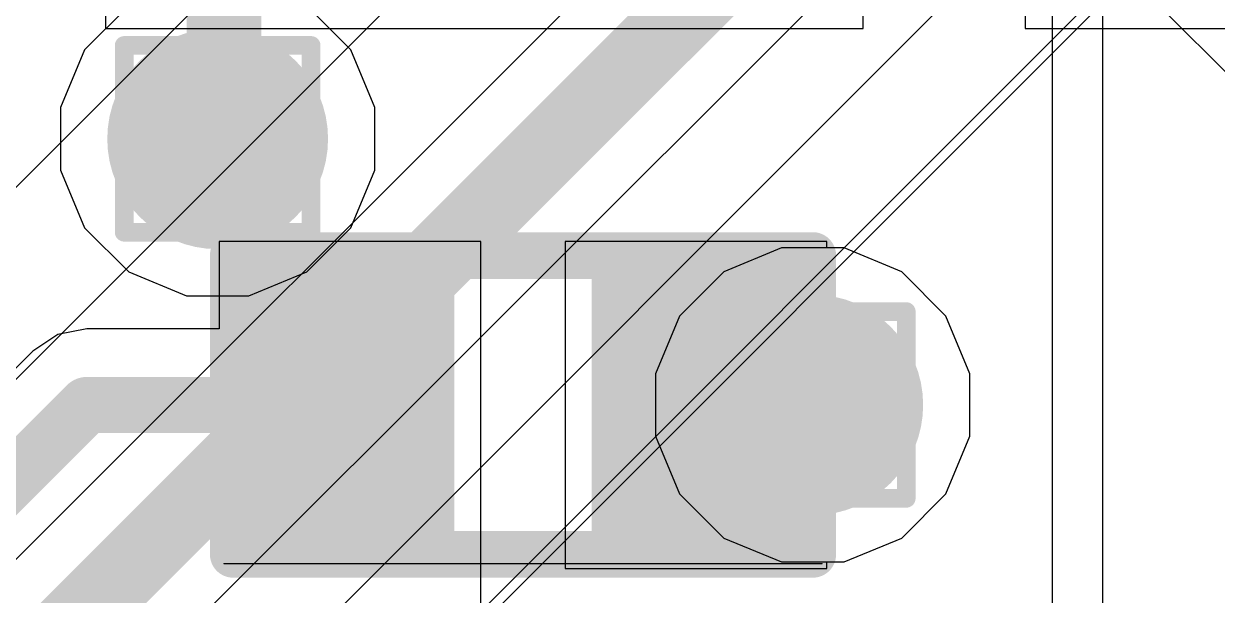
# Model space of a CAD drawing. Header units: inches. Extents: x -6 to 5433, y -4 to 5447.
# Drawn here: x 15.06 to 18.302, y 23.378 to 24.931 of the extents above; entities that cross this region are included whole.
import ezdxf

# ---------------------------------------------------------------- set-up
doc = ezdxf.new("R2010")
doc.units = ezdxf.units.IN
for name, color, linetype in [('Bottom Layer', 5, 'Continuous'), ('Bottom Overlay', 54, 'Continuous'), ('Bottom Paste', 16, 'Continuous'), ('Bottom Solder', 6, 'Continuous'), ('Drill Drawing', 1, 'Continuous'), ('Ground', 16, 'Continuous'), ('Power', 76, 'Continuous'), ('Top Layer', 1, 'Continuous'), ('Top Solder', 216, 'Continuous'), ('Via Holes', 16, 'Continuous')]:
    doc.layers.add(name, color=color, linetype=linetype)

msp = doc.modelspace()

# ---------------------------------------------------------------- hatches: boundary and pattern name
at = {"layer": 'Bottom Layer'}
h = msp.add_hatch(color=5, dxfattribs=at)
edge = h.paths.add_edge_path()
edge.add_arc((15.5862, 24.6187), 0.3, 0, 360)
for points in [[(15.7176, 23.5775), (15.7176, 24.2125), (16.1748, 24.2125), (16.1748, 23.5775)], [(16.6574, 23.5775), (16.6574, 24.2125), (17.1146, 24.2125), (17.1146, 23.5775)]]:
    msp.add_hatch(color=5, dxfattribs=at).paths.add_polyline_path(points)
h = msp.add_hatch(color=5, dxfattribs=at)
edge = h.paths.add_edge_path()
edge.add_arc((17.2035, 23.895), 0.3, 0, 360)
at = {"layer": 'Bottom Paste'}
for points in [[(15.7176, 23.5775), (15.7176, 24.2125), (16.1748, 24.2125), (16.1748, 23.5775)], [(16.6574, 23.5775), (16.6574, 24.2125), (17.1146, 24.2125), (17.1146, 23.5775)]]:
    msp.add_hatch(color=16, dxfattribs=at).paths.add_polyline_path(points)
at = {"layer": 'Bottom Solder'}
for points in [[(15.6626, 23.5224), (15.6626, 24.2675), (16.2298, 24.2675), (16.2298, 23.5224)], [(16.6024, 23.5224), (16.6024, 24.2675), (17.1696, 24.2675), (17.1696, 23.5224)]]:
    msp.add_hatch(color=6, dxfattribs=at).paths.add_polyline_path(points)
at = {"layer": 'Ground'}
h = msp.add_hatch(color=16, dxfattribs=at)
edge = h.paths.add_edge_path()
edge.add_arc((15.5862, 24.6187), 0.3, 0, 360)
h = msp.add_hatch(color=16, dxfattribs=at)
edge = h.paths.add_edge_path()
edge.add_arc((17.2035, 23.895), 0.3, 0, 360)
at = {"layer": 'Power'}
h = msp.add_hatch(color=76, dxfattribs=at)
edge = h.paths.add_edge_path()
edge.add_arc((15.5862, 24.6187), 0.3, 0, 360)
h = msp.add_hatch(color=76, dxfattribs=at)
edge = h.paths.add_edge_path()
edge.add_arc((17.2035, 23.895), 0.3, 0, 360)
at = {"layer": 'Top Layer'}
h = msp.add_hatch(color=1, dxfattribs=at)
edge = h.paths.add_edge_path()
edge.add_arc((15.5862, 24.6187), 0.3, 0, 360)
h = msp.add_hatch(color=1, dxfattribs=at)
edge = h.paths.add_edge_path()
edge.add_arc((17.2035, 23.895), 0.3, 0, 360)
at = {"layer": 'Via Holes'}
h = msp.add_hatch(color=7, dxfattribs=at)
edge = h.paths.add_edge_path()
edge.add_arc((15.5862, 24.6187), 0.15, 0, 360)
h = msp.add_hatch(color=7, dxfattribs=at)
edge = h.paths.add_edge_path()
edge.add_arc((17.2035, 23.895), 0.15, 0, 360)

# ---------------------------------------------------------------- linework, layer by layer
at = {"layer": 'Bottom Layer'}
for p, q in [((14.7961, 28.3296), (18.4581, 24.6675)), ((16.3018, 24.3395), (15.5906, 24.3395)), ((15.5906, 24.3395), (15.5906, 24.1021)), ((16.3018, 23.4505), (16.3018, 24.3395)), ((17.2416, 24.3395), (16.5304, 24.3395)), ((16.5304, 24.3395), (16.5304, 23.4505)), ((17.2416, 24.322), (17.2416, 24.3395)), ((17.2884, 24.322), (17.2416, 24.322)), ((17.4454, 24.2569), (17.2884, 24.322)), ((17.5655, 24.1368), (17.4454, 24.2569)), ((17.6305, 23.9799), (17.5655, 24.1368)), ((15.2307, 24.1021), (15.1514, 24.0864)), ((15.5906, 24.1021), (15.2307, 24.1021)), ((15.1514, 24.0864), (15.0842, 24.0415)), ((15.0842, 24.0414), (14.8171, 23.7744)), ((15.0842, 24.0415), (15.0842, 24.0414)), ((17.6305, 23.81), (17.6305, 23.9799)), ((17.5655, 23.6531), (17.6305, 23.81)), ((17.4454, 23.533), (17.5655, 23.6531)), ((17.2884, 23.468), (17.4454, 23.533)), ((16.3018, 23.3514), (16.3018, 23.4505)), ((16.3018, 23.4505), (16.3018, 23.4505)), ((16.5304, 23.4505), (17.2416, 23.4505)), ((17.2416, 23.4505), (17.2416, 23.468)), ((17.2416, 23.468), (17.2884, 23.468))]:
    msp.add_line(p, q, dxfattribs=at)
for points in [[(15.6033, 24.6358, 0.2032, 0.2032, 0), (15.6033, 26.0336, 0.2032, 0.2032, 0)], [(15.6587, 24.6912, 0.2032, 0.2032, 0), (15.6587, 24.7602, 0.2032, 0.2032, 0)], [(15.6033, 24.6358, 0.2032, 0.2032, 0), (15.6587, 24.6912, 0.2032, 0.2032, 0)], [(15.5862, 24.6187, 0.2032, 0.2032, 0), (15.6033, 24.6358, 0.2032, 0.2032, 0)], [(16.886, 23.895, 0.254, 0.254, 0), (17.2035, 23.895, 0.254, 0.254, 0)], [(13.7426, 22.4069, 0.1524, 0.1524, 0), (15.2307, 23.895, 0.1524, 0.1524, 0)], [(15.2307, 23.895, 0.1524, 0.1524, 0), (15.9065, 23.895, 0.1524, 0.1524, 0)]]:
    msp.add_lwpolyline(points, format="xyseb", dxfattribs=at)
for points in [[(15.6079, 24.7602, 0.1016, 0.1016, 1), (15.7095, 24.7602, 0.1016, 0.1016, 1)], [(15.6079, 24.6912, 0.1016, 0.1016, 1), (15.7095, 24.6912, 0.1016, 0.1016, 1)], [(15.6079, 24.6912, 0.1016, 0.1016, 1), (15.7095, 24.6912, 0.1016, 0.1016, 1)], [(15.5354, 24.6187, 0.1016, 0.1016, 1), (15.637, 24.6187, 0.1016, 0.1016, 1)], [(15.5525, 24.6358, 0.1016, 0.1016, 1), (15.6541, 24.6358, 0.1016, 0.1016, 1)], [(15.5525, 24.6358, 0.1016, 0.1016, 1), (15.6541, 24.6358, 0.1016, 0.1016, 1)], [(15.5525, 24.6358, 0.1016, 0.1016, 1), (15.6541, 24.6358, 0.1016, 0.1016, 1)], [(16.8225, 23.895, 0.127, 0.127, 1), (16.9495, 23.895, 0.127, 0.127, 1)], [(17.14, 23.895, 0.127, 0.127, 1), (17.267, 23.895, 0.127, 0.127, 1)], [(15.1926, 23.895, 0.0762, 0.0762, 1), (15.2688, 23.895, 0.0762, 0.0762, 1)], [(15.1926, 23.895, 0.0762, 0.0762, 1), (15.2688, 23.895, 0.0762, 0.0762, 1)], [(15.8684, 23.895, 0.0762, 0.0762, 1), (15.9446, 23.895, 0.0762, 0.0762, 1)]]:
    msp.add_lwpolyline(points, format="xyseb", close=True, dxfattribs=at)
at = {"layer": 'Bottom Overlay'}
for points in [[(15.6287, 24.3014, 0.127, 0.127, 0), (17.2035, 24.3014, 0.127, 0.127, 0)], [(15.6287, 23.4886, 0.127, 0.127, 0), (15.6287, 24.3014, 0.127, 0.127, 0)], [(17.2035, 23.4886, 0.127, 0.127, 0), (17.2035, 24.3014, 0.127, 0.127, 0)], [(15.6287, 23.4886, 0.127, 0.127, 0), (17.2035, 23.4886, 0.127, 0.127, 0)], [(15.6033, 23.4632, 0.00323, 0.00323, 0), (17.2289, 23.4632, 0.00323, 0.00323, 0)]]:
    msp.add_lwpolyline(points, format="xyseb", dxfattribs=at)
for points in [[(15.5969, 24.3014, 0.0635, 0.0635, 1), (15.6604, 24.3014, 0.0635, 0.0635, 1)], [(15.5969, 24.3014, 0.0635, 0.0635, 1), (15.6604, 24.3014, 0.0635, 0.0635, 1)], [(17.1717, 24.3014, 0.0635, 0.0635, 1), (17.2352, 24.3014, 0.0635, 0.0635, 1)], [(17.1717, 24.3014, 0.0635, 0.0635, 1), (17.2352, 24.3014, 0.0635, 0.0635, 1)], [(15.5969, 23.4886, 0.0635, 0.0635, 1), (15.6604, 23.4886, 0.0635, 0.0635, 1)], [(15.5969, 23.4886, 0.0635, 0.0635, 1), (15.6604, 23.4886, 0.0635, 0.0635, 1)], [(17.1717, 23.4886, 0.0635, 0.0635, 1), (17.2352, 23.4886, 0.0635, 0.0635, 1)], [(17.1717, 23.4886, 0.0635, 0.0635, 1), (17.2352, 23.4886, 0.0635, 0.0635, 1)], [(15.6025, 23.4632, 0.00161, 0.00161, 1), (15.6041, 23.4632, 0.00161, 0.00161, 1)], [(17.2281, 23.4632, 0.00161, 0.00161, 1), (17.2297, 23.4632, 0.00161, 0.00161, 1)]]:
    msp.add_lwpolyline(points, format="xyseb", close=True, dxfattribs=at)
at = {"layer": 'Bottom Solder'}
for p in [(10.7161, 20.161), (10.982, 19.9045), (12.4845, 19.9035), (13.1545, 20.1452)]:
    msp.add_line(p, (5432.8521, 5447.4931), dxfattribs=at)
at = {"layer": 'Drill Drawing'}
for points in [[(15.3322, 24.8727, 0.0508, 0.0508, 0), (15.8402, 24.8727, 0.0508, 0.0508, 0)], [(15.3322, 24.3647, 0.0508, 0.0508, 0), (15.3322, 24.8727, 0.0508, 0.0508, 0)], [(15.8402, 24.3647, 0.0508, 0.0508, 0), (15.8402, 24.8727, 0.0508, 0.0508, 0)], [(15.4338, 24.7711, 0.0508, 0.0508, 0), (15.7386, 24.7711, 0.0508, 0.0508, 0)], [(15.4338, 24.4663, 0.0508, 0.0508, 0), (15.4338, 24.7711, 0.0508, 0.0508, 0)], [(15.7386, 24.4663, 0.0508, 0.0508, 0), (15.7386, 24.7711, 0.0508, 0.0508, 0)], [(15.4338, 24.4663, 0.0508, 0.0508, 0), (15.7386, 24.4663, 0.0508, 0.0508, 0)], [(15.3322, 24.3647, 0.0508, 0.0508, 0), (15.8402, 24.3647, 0.0508, 0.0508, 0)], [(16.9495, 24.149, 0.0508, 0.0508, 0), (17.4575, 24.149, 0.0508, 0.0508, 0)], [(16.9495, 23.641, 0.0508, 0.0508, 0), (16.9495, 24.149, 0.0508, 0.0508, 0)], [(17.4575, 23.641, 0.0508, 0.0508, 0), (17.4575, 24.149, 0.0508, 0.0508, 0)], [(17.0511, 24.0474, 0.0508, 0.0508, 0), (17.3559, 24.0474, 0.0508, 0.0508, 0)], [(17.0511, 23.7426, 0.0508, 0.0508, 0), (17.0511, 24.0474, 0.0508, 0.0508, 0)], [(17.3559, 23.7426, 0.0508, 0.0508, 0), (17.3559, 24.0474, 0.0508, 0.0508, 0)], [(17.0511, 23.7426, 0.0508, 0.0508, 0), (17.3559, 23.7426, 0.0508, 0.0508, 0)], [(16.9495, 23.641, 0.0508, 0.0508, 0), (17.4575, 23.641, 0.0508, 0.0508, 0)]]:
    msp.add_lwpolyline(points, format="xyseb", dxfattribs=at)
for points in [[(15.3195, 24.8727, 0.0254, 0.0254, 1), (15.3449, 24.8727, 0.0254, 0.0254, 1)], [(15.3195, 24.8727, 0.0254, 0.0254, 1), (15.3449, 24.8727, 0.0254, 0.0254, 1)], [(15.8275, 24.8727, 0.0254, 0.0254, 1), (15.8529, 24.8727, 0.0254, 0.0254, 1)], [(15.8275, 24.8727, 0.0254, 0.0254, 1), (15.8529, 24.8727, 0.0254, 0.0254, 1)], [(15.4211, 24.7711, 0.0254, 0.0254, 1), (15.4465, 24.7711, 0.0254, 0.0254, 1)], [(15.4211, 24.7711, 0.0254, 0.0254, 1), (15.4465, 24.7711, 0.0254, 0.0254, 1)], [(15.7259, 24.7711, 0.0254, 0.0254, 1), (15.7513, 24.7711, 0.0254, 0.0254, 1)], [(15.7259, 24.7711, 0.0254, 0.0254, 1), (15.7513, 24.7711, 0.0254, 0.0254, 1)], [(15.4211, 24.4663, 0.0254, 0.0254, 1), (15.4465, 24.4663, 0.0254, 0.0254, 1)], [(15.4211, 24.4663, 0.0254, 0.0254, 1), (15.4465, 24.4663, 0.0254, 0.0254, 1)], [(15.7259, 24.4663, 0.0254, 0.0254, 1), (15.7513, 24.4663, 0.0254, 0.0254, 1)], [(15.7259, 24.4663, 0.0254, 0.0254, 1), (15.7513, 24.4663, 0.0254, 0.0254, 1)], [(15.3195, 24.3647, 0.0254, 0.0254, 1), (15.3449, 24.3647, 0.0254, 0.0254, 1)], [(15.3195, 24.3647, 0.0254, 0.0254, 1), (15.3449, 24.3647, 0.0254, 0.0254, 1)], [(15.8275, 24.3647, 0.0254, 0.0254, 1), (15.8529, 24.3647, 0.0254, 0.0254, 1)], [(15.8275, 24.3647, 0.0254, 0.0254, 1), (15.8529, 24.3647, 0.0254, 0.0254, 1)], [(16.9368, 24.149, 0.0254, 0.0254, 1), (16.9622, 24.149, 0.0254, 0.0254, 1)], [(16.9368, 24.149, 0.0254, 0.0254, 1), (16.9622, 24.149, 0.0254, 0.0254, 1)], [(17.4448, 24.149, 0.0254, 0.0254, 1), (17.4702, 24.149, 0.0254, 0.0254, 1)], [(17.4448, 24.149, 0.0254, 0.0254, 1), (17.4702, 24.149, 0.0254, 0.0254, 1)], [(17.0384, 24.0474, 0.0254, 0.0254, 1), (17.0638, 24.0474, 0.0254, 0.0254, 1)], [(17.0384, 24.0474, 0.0254, 0.0254, 1), (17.0638, 24.0474, 0.0254, 0.0254, 1)], [(17.3432, 24.0474, 0.0254, 0.0254, 1), (17.3686, 24.0474, 0.0254, 0.0254, 1)], [(17.3432, 24.0474, 0.0254, 0.0254, 1), (17.3686, 24.0474, 0.0254, 0.0254, 1)], [(17.0384, 23.7426, 0.0254, 0.0254, 1), (17.0638, 23.7426, 0.0254, 0.0254, 1)], [(17.0384, 23.7426, 0.0254, 0.0254, 1), (17.0638, 23.7426, 0.0254, 0.0254, 1)], [(17.3432, 23.7426, 0.0254, 0.0254, 1), (17.3686, 23.7426, 0.0254, 0.0254, 1)], [(17.3432, 23.7426, 0.0254, 0.0254, 1), (17.3686, 23.7426, 0.0254, 0.0254, 1)], [(16.9368, 23.641, 0.0254, 0.0254, 1), (16.9622, 23.641, 0.0254, 0.0254, 1)], [(16.9368, 23.641, 0.0254, 0.0254, 1), (16.9622, 23.641, 0.0254, 0.0254, 1)], [(17.4448, 23.641, 0.0254, 0.0254, 1), (17.4702, 23.641, 0.0254, 0.0254, 1)], [(17.4448, 23.641, 0.0254, 0.0254, 1), (17.4702, 23.641, 0.0254, 0.0254, 1)]]:
    msp.add_lwpolyline(points, format="xyseb", close=True, dxfattribs=at)
at = {"layer": 'Ground'}
for p, q in [((18.5557, 26.9932), (15.0028, 23.4403)), ((15.4483, 23.2266), (18.817, 26.5953)), ((17.1185, 24.322), (16.9616, 24.2569)), ((17.2884, 24.322), (17.1185, 24.322)), ((17.4454, 24.2569), (17.2884, 24.322)), ((16.9616, 24.2569), (16.8415, 24.1368)), ((17.5655, 24.1368), (17.4454, 24.2569)), ((16.8415, 24.1368), (16.7765, 23.9799)), ((17.6305, 23.9799), (17.5655, 24.1368)), ((16.7765, 23.9799), (16.7765, 23.81)), ((17.6305, 23.81), (17.6305, 23.9799)), ((16.7765, 23.81), (16.8415, 23.6531)), ((17.5655, 23.6531), (17.6305, 23.81)), ((16.8415, 23.6531), (16.9616, 23.533)), ((17.4454, 23.533), (17.5655, 23.6531)), ((16.9616, 23.533), (17.1185, 23.468)), ((17.2884, 23.468), (17.4454, 23.533)), ((17.1185, 23.468), (17.2884, 23.468))]:
    msp.add_line(p, q, dxfattribs=at)
msp.add_lwpolyline([(15.113, 23.2209, 0.2032, 0.2032, 0), (18.7205, 26.8284, 0.2032, 0.2032, 0)], format="xyseb", dxfattribs=at)
at = {"layer": 'Power'}
for p, q in [((17.8543, 28.0651), (17.8543, 22.2168)), ((17.9918, 22.2168), (17.9918, 28.0651)), ((15.3444, 24.9807), (15.2242, 24.8606)), ((15.9482, 24.8606), (15.8281, 24.9807)), ((15.2242, 24.8606), (15.1592, 24.7037)), ((16.0132, 24.7037), (15.9482, 24.8606)), ((15.1592, 24.7037), (15.1592, 24.5338)), ((16.0132, 24.5338), (16.0132, 24.7037)), ((15.1592, 24.5338), (15.2242, 24.3769)), ((15.9482, 24.3769), (16.0132, 24.5338)), ((15.2242, 24.3769), (15.3444, 24.2568)), ((15.8281, 24.2568), (15.9482, 24.3769)), ((15.3444, 24.2568), (15.5013, 24.1917)), ((15.6712, 24.1917), (15.8281, 24.2568)), ((15.5013, 24.1917), (15.6712, 24.1917))]:
    msp.add_line(p, q, dxfattribs=at)
at = {"layer": 'Top Layer'}
for p, q in [((15.2811, 26.6227), (15.2811, 24.9187)), ((17.3401, 24.9187), (17.3401, 26.6227)), ((17.7811, 26.6227), (17.7811, 24.9187)), ((15.2811, 24.9187), (17.3401, 24.9187)), ((17.7811, 24.9187), (19.8401, 24.9187)), ((17.1185, 24.322), (16.9616, 24.2569)), ((17.2884, 24.322), (17.1185, 24.322)), ((17.4454, 24.2569), (17.2884, 24.322)), ((16.9616, 24.2569), (16.8415, 24.1368)), ((17.5655, 24.1368), (17.4454, 24.2569)), ((16.8415, 24.1368), (16.7765, 23.9799)), ((17.6305, 23.9799), (17.5655, 24.1368)), ((16.7765, 23.9799), (16.7765, 23.81)), ((17.6305, 23.81), (17.6305, 23.9799)), ((16.7765, 23.81), (16.8415, 23.6531)), ((17.5655, 23.6531), (17.6305, 23.81)), ((16.8415, 23.6531), (16.9616, 23.533)), ((17.4454, 23.533), (17.5655, 23.6531)), ((16.9616, 23.533), (17.1185, 23.468)), ((17.2884, 23.468), (17.4454, 23.533)), ((17.1185, 23.468), (17.2884, 23.468))]:
    msp.add_line(p, q, dxfattribs=at)
at = {"layer": 'Top Solder'}
msp.add_line((-1.791, 5.2156), (5432.8521, 5447.4931), dxfattribs=at)

doc.saveas('drawing.dxf')
